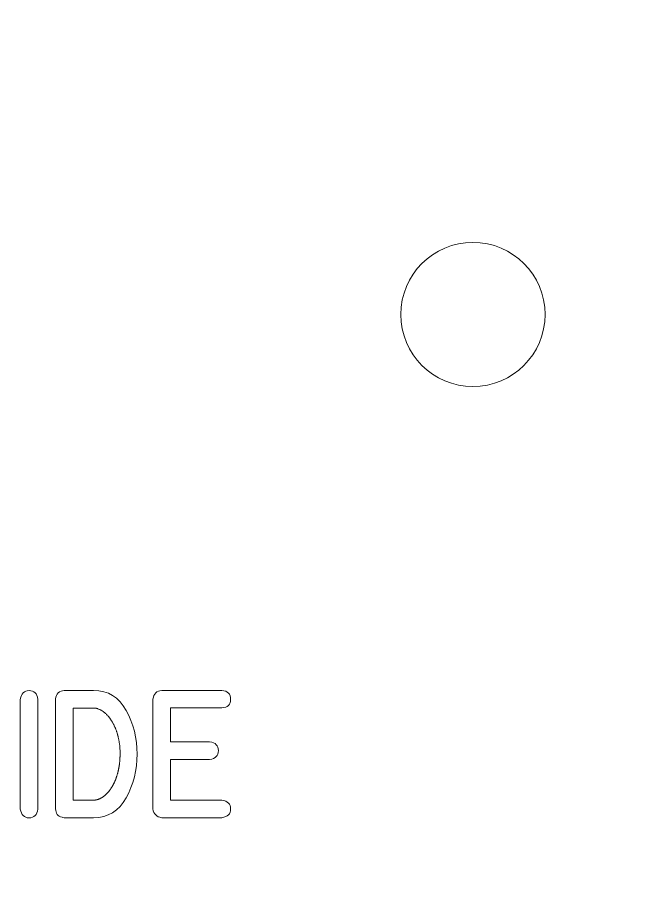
# Model space of a CAD drawing. Header units: millimetres. Extents: x -209 to 236, y -93 to 88.
# Drawn here: x -118.31 to -101.22, y 43.33 to 67.98 of the extents above; entities that cross this region are included whole.
import ezdxf

# ---------------------------------------------------------------- set-up
doc = ezdxf.new("R2010")
doc.units = ezdxf.units.MM
doc.header["$MEASUREMENT"] = 0
doc.layers.add('LED', color=7, linetype='Continuous')

msp = doc.modelspace()

# ---------------------------------------------------------------- linework, layer by layer
at = {"layer": 'LED', "color": 250, "lineweight": 9}
msp.add_ellipse((-105.6878, 59.7476), major_axis=(0, 2), ratio=1, dxfattribs=at)
msp.add_open_spline([(-64.1878, 86.0226), (-64.188, 86.4206), (-64.3464, 86.8023), (-64.628, 87.0836), (-64.628, 87.0836), (-64.9097, 87.3649), (-65.2897, 87.5228), (-65.6878, 87.5226), (-65.6878, 87.5226), (-65.6878, 87.5226), (-207.1378, 87.5226), (-207.1378, 87.5226), (-207.1378, 87.5226), (-207.5358, 87.5223), (-207.9175, 87.3639), (-208.1988, 87.0823), (-208.1988, 87.0823), (-208.4801, 86.8006), (-208.638, 86.4206), (-208.6378, 86.0226), (-208.6378, 86.0226), (-208.6378, 86.0226), (-208.6378, 81.5351), (-208.6378, 81.5351), (-208.6378, 81.5351), (-208.6375, 81.137), (-208.4791, 80.7553), (-208.1975, 80.474), (-208.1975, 80.474), (-207.9158, 80.1927), (-207.5358, 80.0348), (-207.1378, 80.0351), (-207.1378, 80.0351), (-207.1378, 80.0351), (-204.6753, 80.0351), (-204.6753, 80.0351), (-204.6753, 80.0351), (-202.5317, 80.0351), (-200.5509, 78.8915), (-199.4791, 77.0351), (-199.4791, 77.0351), (-198.4073, 75.1787), (-198.4073, 72.8915), (-199.4791, 71.0351), (-199.4791, 71.0351), (-200.5509, 69.1787), (-202.5317, 68.0351), (-204.6753, 68.0351), (-204.6753, 68.0351), (-204.6753, 68.0351), (-207.1378, 68.0351), (-207.1378, 68.0351), (-207.1378, 68.0351), (-207.5358, 68.0348), (-207.9175, 67.8764), (-208.1988, 67.5948), (-208.1988, 67.5948), (-208.4801, 67.3131), (-208.638, 66.9331), (-208.6378, 66.5351), (-208.6378, 66.5351), (-208.6378, 66.5351), (-208.6378, 24.3851), (-208.6378, 24.3851), (-208.6378, 24.3851), (-208.6375, 23.987), (-208.4791, 23.6053), (-208.1975, 23.324), (-208.1975, 23.324), (-207.9158, 23.0427), (-207.5358, 22.8848), (-207.1378, 22.8851), (-207.1378, 22.8851), (-207.1378, 22.8851), (-204.6753, 22.8851), (-204.6753, 22.8851), (-204.6753, 22.8851), (-202.5317, 22.8851), (-200.5509, 21.7415), (-199.4791, 19.8851), (-199.4791, 19.8851), (-198.4073, 18.0287), (-198.4073, 15.7415), (-199.4791, 13.8851), (-199.4791, 13.8851), (-200.5509, 12.0287), (-202.5317, 10.8851), (-204.6753, 10.8851), (-204.6753, 10.8851), (-204.6753, 10.8851), (-207.1378, 10.8851), (-207.1378, 10.8851), (-207.1378, 10.8851), (-207.5358, 10.8848), (-207.9175, 10.7264), (-208.1988, 10.4448), (-208.1988, 10.4448), (-208.4801, 10.1631), (-208.638, 9.7831), (-208.6378, 9.3851), (-208.6378, 9.3851), (-208.6378, 9.3851), (-208.6378, -70.8649), (-208.6378, -70.8649), (-208.6378, -70.8649), (-208.6375, -71.263), (-208.4791, -71.6447), (-208.1975, -71.926), (-208.1975, -71.926), (-207.9158, -72.2073), (-207.5358, -72.3652), (-207.1378, -72.3649), (-207.1378, -72.3649), (-207.1378, -72.3649), (-204.6753, -72.3649), (-204.6753, -72.3649), (-204.6753, -72.3649), (-202.5317, -72.3649), (-200.5509, -73.5085), (-199.4791, -75.3649), (-199.4791, -75.3649), (-198.4073, -77.2213), (-198.4073, -79.5085), (-199.4791, -81.3649), (-199.4791, -81.3649), (-200.5509, -83.2213), (-202.5317, -84.3649), (-204.6753, -84.3649), (-204.6753, -84.3649), (-204.6753, -84.3649), (-207.1378, -84.3649), (-207.1378, -84.3649), (-207.1378, -84.3649), (-207.5358, -84.3652), (-207.9175, -84.5236), (-208.1988, -84.8052), (-208.1988, -84.8052), (-208.4801, -85.0869), (-208.638, -85.4669), (-208.6378, -85.8649), (-208.6378, -85.8649), (-208.6378, -85.8649), (-208.6378, -90.3524), (-208.6378, -90.3524), (-208.6378, -90.3524), (-208.6375, -90.7505), (-208.4791, -91.1322), (-208.1975, -91.4135), (-208.1975, -91.4135), (-207.9158, -91.6948), (-207.5358, -91.8527), (-207.1378, -91.8524), (-207.1378, -91.8524), (-207.1378, -91.8524), (-65.6878, -91.8524), (-65.6878, -91.8524), (-65.6878, -91.8524), (-65.2897, -91.8522), (-64.908, -91.6938), (-64.6267, -91.4121), (-64.6267, -91.4121), (-64.3454, -91.1305), (-64.1875, -90.7505), (-64.1878, -90.3524), (-64.1878, -90.3524), (-64.1878, -90.3524), (-64.1878, -85.8649), (-64.1878, -85.8649), (-64.1878, -85.8649), (-64.188, -85.4669), (-64.3464, -85.0852), (-64.628, -84.8039), (-64.628, -84.8039), (-64.9097, -84.5226), (-65.2897, -84.3647), (-65.6878, -84.3649), (-65.6878, -84.3649), (-65.6878, -84.3649), (-68.1503, -84.3649), (-68.1503, -84.3649), (-68.1503, -84.3649), (-69.7406, -84.3659), (-71.2661, -83.7352), (-72.3913, -82.6114), (-72.3913, -82.6114), (-73.5165, -81.4876), (-74.1493, -79.9552), (-74.1503, -78.3649), (-74.1503, -78.3649), (-74.1503, -78.3649), (-74.1503, 16.8851), (-74.1503, 16.8851), (-74.1503, 16.8851), (-74.1513, 18.4754), (-73.5205, 20.0009), (-72.3967, 21.1261), (-72.3967, 21.1261), (-71.2729, 22.2514), (-69.7406, 22.8841), (-68.1503, 22.8851), (-68.1503, 22.8851), (-68.1503, 22.8851), (-65.6878, 22.8851), (-65.6878, 22.8851), (-65.6878, 22.8851), (-65.2897, 22.8853), (-64.908, 23.0437), (-64.6267, 23.3254), (-64.6267, 23.3254), (-64.3454, 23.607), (-64.1875, 23.987), (-64.1878, 24.3851), (-64.1878, 24.3851), (-64.1878, 24.3851), (-64.1878, 66.5351), (-64.1878, 66.5351), (-64.1878, 66.5351), (-64.188, 66.9331), (-64.3464, 67.3148), (-64.628, 67.5961), (-64.628, 67.5961), (-64.9097, 67.8774), (-65.2897, 68.0353), (-65.6878, 68.0351), (-65.6878, 68.0351), (-65.6878, 68.0351), (-68.1503, 68.0351), (-68.1503, 68.0351), (-68.1503, 68.0351), (-70.2939, 68.0351), (-72.2746, 69.1787), (-73.3464, 71.0351), (-73.3464, 71.0351), (-74.4182, 72.8915), (-74.4182, 75.1787), (-73.3464, 77.0351), (-73.3464, 77.0351), (-72.2746, 78.8915), (-70.2939, 80.0351), (-68.1503, 80.0351), (-68.1503, 80.0351), (-68.1503, 80.0351), (-65.6878, 80.0351), (-65.6878, 80.0351), (-65.6878, 80.0351), (-65.2897, 80.0353), (-64.908, 80.1937), (-64.6267, 80.4754), (-64.6267, 80.4754), (-64.3454, 80.757), (-64.1875, 81.137), (-64.1878, 81.5351), (-64.1878, 81.5351), (-64.1878, 81.5351), (-64.1878, 86.0226), (-64.1878, 86.0226)], degree=3, knots=[0, 0, 0, 0, 0.0153846, 0.0153846, 0.0153846, 0.0153846, 0.0307692, 0.0307692, 0.0307692, 0.0307692, 0.0461538, 0.0461538, 0.0461538, 0.0461538, 0.0615385, 0.0615385, 0.0615385, 0.0615385, 0.0769231, 0.0769231, 0.0769231, 0.0769231, 0.0923077, 0.0923077, 0.0923077, 0.0923077, 0.1076923, 0.1076923, 0.1076923, 0.1076923, 0.1230769, 0.1230769, 0.1230769, 0.1230769, 0.1384615, 0.1384615, 0.1384615, 0.1384615, 0.1538462, 0.1538462, 0.1538462, 0.1538462, 0.1692308, 0.1692308, 0.1692308, 0.1692308, 0.1846154, 0.1846154, 0.1846154, 0.1846154, 0.2, 0.2, 0.2, 0.2, 0.2153846, 0.2153846, 0.2153846, 0.2153846, 0.2307692, 0.2307692, 0.2307692, 0.2307692, 0.2461538, 0.2461538, 0.2461538, 0.2461538, 0.2615385, 0.2615385, 0.2615385, 0.2615385, 0.2769231, 0.2769231, 0.2769231, 0.2769231, 0.2923077, 0.2923077, 0.2923077, 0.2923077, 0.3076923, 0.3076923, 0.3076923, 0.3076923, 0.3230769, 0.3230769, 0.3230769, 0.3230769, 0.3384615, 0.3384615, 0.3384615, 0.3384615, 0.3538462, 0.3538462, 0.3538462, 0.3538462, 0.3692308, 0.3692308, 0.3692308, 0.3692308, 0.3846154, 0.3846154, 0.3846154, 0.3846154, 0.4, 0.4, 0.4, 0.4, 0.4153846, 0.4153846, 0.4153846, 0.4153846, 0.4307692, 0.4307692, 0.4307692, 0.4307692, 0.4461538, 0.4461538, 0.4461538, 0.4461538, 0.4615385, 0.4615385, 0.4615385, 0.4615385, 0.4769231, 0.4769231, 0.4769231, 0.4769231, 0.4923077, 0.4923077, 0.4923077, 0.4923077, 0.5076923, 0.5076923, 0.5076923, 0.5076923, 0.5230769, 0.5230769, 0.5230769, 0.5230769, 0.5384615, 0.5384615, 0.5384615, 0.5384615, 0.5538462, 0.5538462, 0.5538462, 0.5538462, 0.5692308, 0.5692308, 0.5692308, 0.5692308, 0.5846154, 0.5846154, 0.5846154, 0.5846154, 0.6, 0.6, 0.6, 0.6, 0.6153846, 0.6153846, 0.6153846, 0.6153846, 0.6307692, 0.6307692, 0.6307692, 0.6307692, 0.6461538, 0.6461538, 0.6461538, 0.6461538, 0.6615385, 0.6615385, 0.6615385, 0.6615385, 0.6769231, 0.6769231, 0.6769231, 0.6769231, 0.6923077, 0.6923077, 0.6923077, 0.6923077, 0.7076923, 0.7076923, 0.7076923, 0.7076923, 0.7230769, 0.7230769, 0.7230769, 0.7230769, 0.7384615, 0.7384615, 0.7384615, 0.7384615, 0.7538462, 0.7538462, 0.7538462, 0.7538462, 0.7692308, 0.7692308, 0.7692308, 0.7692308, 0.7846154, 0.7846154, 0.7846154, 0.7846154, 0.8, 0.8, 0.8, 0.8, 0.8153846, 0.8153846, 0.8153846, 0.8153846, 0.8307692, 0.8307692, 0.8307692, 0.8307692, 0.8461538, 0.8461538, 0.8461538, 0.8461538, 0.8615385, 0.8615385, 0.8615385, 0.8615385, 0.8769231, 0.8769231, 0.8769231, 0.8769231, 0.8923077, 0.8923077, 0.8923077, 0.8923077, 0.9076923, 0.9076923, 0.9076923, 0.9076923, 0.9230769, 0.9230769, 0.9230769, 0.9230769, 0.9384615, 0.9384615, 0.9384615, 0.9384615, 0.9538462, 0.9538462, 0.9538462, 0.9538462, 0.9692308, 0.9692308, 0.9692308, 0.9692308, 1, 1, 1, 1], dxfattribs=at)
at = {"layer": 'LED', "color": 240, "lineweight": 9}
for points, knots in [([(-117.749, 46.0232), (-117.7743, 45.8615), (-117.856, 45.781), (-117.9942, 45.7816), (-117.9942, 45.7816), (-118.133, 45.7822), (-118.2141, 45.8627), (-118.2382, 46.0232), (-118.2382, 46.0232), (-118.2382, 46.0232), (-118.2382, 49.0688), (-118.2382, 49.0688), (-118.2382, 49.0688), (-118.2141, 49.2305), (-118.133, 49.3122), (-117.9942, 49.3128), (-117.9942, 49.3128), (-117.856, 49.3134), (-117.7743, 49.2317), (-117.749, 49.0688), (-117.749, 49.0688), (-117.749, 49.0688), (-117.749, 46.0232), (-117.749, 46.0232)], [0, 0, 0, 0, 0.1428571, 0.1428571, 0.1428571, 0.1428571, 0.2857143, 0.2857143, 0.2857143, 0.2857143, 0.4285714, 0.4285714, 0.4285714, 0.4285714, 0.5714286, 0.5714286, 0.5714286, 0.5714286, 0.7142857, 0.7142857, 0.7142857, 0.7142857, 1, 1, 1, 1]), ([(-117.0188, 49.3134), (-117.0188, 49.3134), (-116.2075, 49.3134), (-116.2075, 49.3134), (-116.2075, 49.3134), (-115.8041, 49.3134), (-115.5025, 49.13), (-115.3014, 48.7625), (-115.3014, 48.7625), (-115.1004, 48.395), (-114.9998, 47.9905), (-114.9998, 47.5495), (-114.9998, 47.5495), (-114.9998, 47.1086), (-115.1009, 46.7047), (-115.302, 46.3372), (-115.302, 46.3372), (-115.5037, 45.9697), (-115.8053, 45.7857), (-116.2075, 45.7857), (-116.2075, 45.7857), (-116.2075, 45.7857), (-117.0188, 45.7857), (-117.0188, 45.7857), (-117.0188, 45.7857), (-117.0188, 45.7857), (-117.0153, 45.7857), (-117.0153, 45.7857), (-117.0153, 45.7857), (-117.0153, 45.7857), (-117.0188, 45.7857), (-117.0188, 45.7857), (-117.0188, 45.7857), (-117.0565, 45.7916), (-117.077, 45.7951), (-117.0806, 45.7963), (-117.0806, 45.7963), (-117.1999, 45.8245), (-117.2593, 45.9027), (-117.2581, 46.0303), (-117.2581, 46.0303), (-117.2581, 46.0303), (-117.2599, 46.0303), (-117.2599, 46.0303), (-117.2599, 46.0303), (-117.2599, 46.0303), (-117.2581, 49.0723), (-117.2581, 49.0723), (-117.2581, 49.0723), (-117.2593, 49.0759), (-117.2599, 49.0806), (-117.2599, 49.0859), (-117.2599, 49.0859), (-117.2564, 49.1494), (-117.2317, 49.2029), (-117.1852, 49.247), (-117.1852, 49.247), (-117.1382, 49.2911), (-117.0823, 49.3134), (-117.0171, 49.3134), (-117.0171, 49.3134), (-117.0171, 49.3134), (-117.0188, 49.3134), (-117.0188, 49.3134)], [0, 0, 0, 0, 0.0588235, 0.0588235, 0.0588235, 0.0588235, 0.1176471, 0.1176471, 0.1176471, 0.1176471, 0.1764706, 0.1764706, 0.1764706, 0.1764706, 0.2352941, 0.2352941, 0.2352941, 0.2352941, 0.2941176, 0.2941176, 0.2941176, 0.2941176, 0.3529412, 0.3529412, 0.3529412, 0.3529412, 0.4117647, 0.4117647, 0.4117647, 0.4117647, 0.4705882, 0.4705882, 0.4705882, 0.4705882, 0.5294118, 0.5294118, 0.5294118, 0.5294118, 0.5882353, 0.5882353, 0.5882353, 0.5882353, 0.6470588, 0.6470588, 0.6470588, 0.6470588, 0.7058824, 0.7058824, 0.7058824, 0.7058824, 0.7647059, 0.7647059, 0.7647059, 0.7647059, 0.8235294, 0.8235294, 0.8235294, 0.8235294, 0.8823529, 0.8823529, 0.8823529, 0.8823529, 1, 1, 1, 1]), ([(-112.6486, 48.833), (-112.6486, 48.833), (-114.0767, 48.833), (-114.0767, 48.833), (-114.0767, 48.833), (-114.0767, 48.833), (-114.0767, 47.8906), (-114.0767, 47.8906), (-114.0767, 47.8906), (-114.0767, 47.8906), (-112.9878, 47.8906), (-112.9878, 47.8906), (-112.9878, 47.8906), (-112.825, 47.8665), (-112.7438, 47.7847), (-112.7444, 47.6454), (-112.7444, 47.6454), (-112.745, 47.5055), (-112.8261, 47.4243), (-112.9878, 47.4014), (-112.9878, 47.4014), (-112.9878, 47.4014), (-114.0767, 47.4014), (-114.0767, 47.4014), (-114.0767, 47.4014), (-114.0767, 47.4014), (-114.0767, 46.2696), (-114.0767, 46.2696), (-114.0767, 46.2696), (-114.0767, 46.2696), (-112.6486, 46.2696), (-112.6486, 46.2696), (-112.6486, 46.2696), (-112.4869, 46.2455), (-112.4058, 46.1649), (-112.4058, 46.0268), (-112.4058, 46.0268), (-112.4058, 45.8892), (-112.4869, 45.8086), (-112.6486, 45.7857), (-112.6486, 45.7857), (-112.6486, 45.7857), (-114.316, 45.7857), (-114.316, 45.7857), (-114.316, 45.7857), (-114.4595, 45.8039), (-114.5412, 45.8857), (-114.5606, 46.0303), (-114.5606, 46.0303), (-114.5606, 46.0303), (-114.5606, 49.0723), (-114.5606, 49.0723), (-114.5606, 49.0723), (-114.5388, 49.224), (-114.4571, 49.304), (-114.316, 49.3134), (-114.316, 49.3134), (-114.316, 49.3134), (-112.6486, 49.3134), (-112.6486, 49.3134), (-112.6486, 49.3134), (-112.4869, 49.3011), (-112.4058, 49.2199), (-112.4064, 49.0712), (-112.4064, 49.0712), (-112.4069, 48.9224), (-112.4881, 48.843), (-112.6486, 48.833)], [0, 0, 0, 0, 0.0555556, 0.0555556, 0.0555556, 0.0555556, 0.1111111, 0.1111111, 0.1111111, 0.1111111, 0.1666667, 0.1666667, 0.1666667, 0.1666667, 0.2222222, 0.2222222, 0.2222222, 0.2222222, 0.2777778, 0.2777778, 0.2777778, 0.2777778, 0.3333333, 0.3333333, 0.3333333, 0.3333333, 0.3888889, 0.3888889, 0.3888889, 0.3888889, 0.4444444, 0.4444444, 0.4444444, 0.4444444, 0.5, 0.5, 0.5, 0.5, 0.5555556, 0.5555556, 0.5555556, 0.5555556, 0.6111111, 0.6111111, 0.6111111, 0.6111111, 0.6666667, 0.6666667, 0.6666667, 0.6666667, 0.7222222, 0.7222222, 0.7222222, 0.7222222, 0.7777778, 0.7777778, 0.7777778, 0.7777778, 0.8333333, 0.8333333, 0.8333333, 0.8333333, 0.8888889, 0.8888889, 0.8888889, 0.8888889, 1, 1, 1, 1]), ([(-116.2075, 46.2713), (-116.2051, 46.2713), (-116.2028, 46.2713), (-116.2004, 46.2713), (-116.2004, 46.2713), (-116.1981, 46.2713), (-116.1951, 46.2713), (-116.1922, 46.2713), (-116.1922, 46.2713), (-116.1898, 46.2713), (-116.1875, 46.2719), (-116.1857, 46.2725), (-116.1857, 46.2725), (-116.184, 46.2731), (-116.1816, 46.2731), (-116.1781, 46.2731), (-116.1781, 46.2731), (-116.1757, 46.2731), (-116.1734, 46.2737), (-116.1704, 46.2743), (-116.1704, 46.2743), (-116.1675, 46.2749), (-116.1645, 46.2749), (-116.161, 46.2749), (-116.161, 46.2749), (-116.1587, 46.2749), (-116.1563, 46.2755), (-116.154, 46.2755), (-116.154, 46.2755), (-116.1516, 46.2761), (-116.1487, 46.2766), (-116.1451, 46.2766), (-116.1451, 46.2766), (-116.1434, 46.2766), (-116.141, 46.2766), (-116.1387, 46.2772), (-116.1387, 46.2772), (-116.1363, 46.2778), (-116.1334, 46.2784), (-116.1299, 46.2784), (-116.1299, 46.2784), (-116.1252, 46.2808), (-116.1205, 46.2819), (-116.1163, 46.2819), (-116.1163, 46.2819), (-116.114, 46.2819), (-116.1116, 46.2825), (-116.1093, 46.2843), (-116.1093, 46.2843), (-116.1069, 46.286), (-116.104, 46.2878), (-116.1005, 46.2884), (-116.1005, 46.2884), (-116.0981, 46.2884), (-116.0958, 46.289), (-116.0928, 46.2896), (-116.0928, 46.2896), (-116.0899, 46.2902), (-116.0869, 46.2907), (-116.0834, 46.2919), (-116.0834, 46.2919), (-116.0811, 46.2919), (-116.0787, 46.2925), (-116.0764, 46.2937), (-116.0764, 46.2937), (-116.074, 46.2949), (-116.0717, 46.296), (-116.0681, 46.2972), (-116.0681, 46.2972), (-116.0611, 46.2996), (-116.0558, 46.3019), (-116.0523, 46.3043), (-116.0523, 46.3043), (-116.0317, 46.3113), (-116.0258, 46.3131), (-116.0352, 46.3113), (-116.0352, 46.3113), (-116.0328, 46.3113), (-116.0305, 46.3119), (-116.0281, 46.3137), (-116.0281, 46.3137), (-116.0258, 46.3154), (-116.0229, 46.3166), (-116.0199, 46.3178), (-116.0199, 46.3178), (-116.0093, 46.3249), (-116.0046, 46.3278), (-116.0058, 46.3266), (-116.0058, 46.3266), (-115.9946, 46.3325), (-115.9888, 46.3354), (-115.9888, 46.3354), (-115.9888, 46.3354), (-115.9864, 46.3366), (-115.984, 46.3378), (-115.9817, 46.3395), (-115.9817, 46.3395), (-115.9793, 46.3413), (-115.9764, 46.3431), (-115.9729, 46.3454), (-115.9729, 46.3454), (-115.9629, 46.3525), (-115.9576, 46.356), (-115.9576, 46.356), (-115.9576, 46.356), (-115.9552, 46.3572), (-115.9529, 46.3584), (-115.9499, 46.3601), (-115.9499, 46.3601), (-115.947, 46.3619), (-115.9441, 46.3637), (-115.9405, 46.366), (-115.9405, 46.366), (-115.9382, 46.3672), (-115.9358, 46.3689), (-115.9335, 46.3713), (-115.9335, 46.3713), (-115.9311, 46.3736), (-115.9282, 46.376), (-115.9247, 46.3784), (-115.9247, 46.3784), (-115.9229, 46.3795), (-115.9205, 46.3807), (-115.9182, 46.3825), (-115.9182, 46.3825), (-115.9158, 46.3842), (-115.9129, 46.3866), (-115.9094, 46.3883), (-115.9094, 46.3883), (-115.907, 46.3907), (-115.9011, 46.3954), (-115.8923, 46.4025), (-115.8923, 46.4025), (-115.8829, 46.4119), (-115.8782, 46.416), (-115.8782, 46.416), (-115.8782, 46.416), (-115.8759, 46.4183), (-115.8741, 46.4207), (-115.8718, 46.423), (-115.8718, 46.423), (-115.8694, 46.4254), (-115.8665, 46.4283), (-115.8629, 46.4319), (-115.8629, 46.4319), (-115.8606, 46.4342), (-115.8582, 46.436), (-115.8559, 46.4383), (-115.8559, 46.4383), (-115.8535, 46.4407), (-115.8512, 46.4436), (-115.8476, 46.4471), (-115.8476, 46.4471), (-115.8441, 46.4495), (-115.8388, 46.4542), (-115.8318, 46.4607), (-115.8318, 46.4607), (-115.8294, 46.463), (-115.8271, 46.4654), (-115.8253, 46.4677), (-115.8253, 46.4677), (-115.823, 46.4701), (-115.82, 46.473), (-115.8165, 46.4765), (-115.8165, 46.4765), (-115.8141, 46.4789), (-115.8118, 46.4812), (-115.8094, 46.4842), (-115.8094, 46.4842), (-115.8071, 46.4871), (-115.8041, 46.4901), (-115.8012, 46.4936), (-115.8012, 46.4936), (-115.7871, 46.5118), (-115.7824, 46.5177), (-115.7871, 46.5106), (-115.7871, 46.5106), (-115.7789, 46.5189), (-115.7742, 46.5253), (-115.7718, 46.53), (-115.7718, 46.53), (-115.7612, 46.5436), (-115.7565, 46.55), (-115.7577, 46.5489), (-115.7577, 46.5489), (-115.7553, 46.5524), (-115.753, 46.5553), (-115.7512, 46.5583), (-115.7512, 46.5583), (-115.7489, 46.5612), (-115.7459, 46.5641), (-115.7424, 46.5677), (-115.7424, 46.5677), (-115.74, 46.5712), (-115.7383, 46.5747), (-115.7365, 46.5783), (-115.7365, 46.5783), (-115.7348, 46.5818), (-115.7318, 46.5847), (-115.7289, 46.5883), (-115.7289, 46.5883), (-115.7277, 46.5918), (-115.7254, 46.5953), (-115.7224, 46.5994), (-115.7224, 46.5994), (-115.7195, 46.6035), (-115.7171, 46.6071), (-115.7148, 46.6106), (-115.7148, 46.6106), (-115.7077, 46.62), (-115.7036, 46.6271), (-115.7012, 46.6318), (-115.7012, 46.6318), (-115.6989, 46.6347), (-115.6965, 46.6388), (-115.6948, 46.6429), (-115.6948, 46.6429), (-115.693, 46.6465), (-115.6907, 46.6506), (-115.6871, 46.6541), (-115.6871, 46.6541), (-115.6848, 46.657), (-115.683, 46.6612), (-115.6813, 46.6653), (-115.6813, 46.6653), (-115.6795, 46.6688), (-115.6771, 46.6729), (-115.6736, 46.6764), (-115.6736, 46.6764), (-115.6713, 46.6817), (-115.6677, 46.6894), (-115.663, 46.6988), (-115.663, 46.6988), (-115.6607, 46.7023), (-115.6589, 46.7058), (-115.6571, 46.7105), (-115.6571, 46.7105), (-115.6554, 46.7152), (-115.653, 46.72), (-115.6495, 46.7247), (-115.6495, 46.7247), (-115.6472, 46.7282), (-115.6448, 46.7317), (-115.643, 46.7358), (-115.643, 46.7358), (-115.6419, 46.7399), (-115.6389, 46.7441), (-115.6354, 46.7488), (-115.6354, 46.7488), (-115.6342, 46.7523), (-115.633, 46.7558), (-115.6313, 46.7605), (-115.6313, 46.7605), (-115.6295, 46.7652), (-115.6278, 46.7699), (-115.6254, 46.7746), (-115.6254, 46.7746), (-115.6219, 46.7799), (-115.6178, 46.7887), (-115.6131, 46.8005), (-115.6131, 46.8005), (-115.6019, 46.8287), (-115.5978, 46.8381), (-115.6013, 46.8275), (-115.6013, 46.8275), (-115.6001, 46.8311), (-115.5984, 46.8358), (-115.5966, 46.8405), (-115.5966, 46.8405), (-115.5948, 46.8458), (-115.5931, 46.8511), (-115.5907, 46.8552), (-115.5907, 46.8552), (-115.5895, 46.8599), (-115.5884, 46.8646), (-115.5866, 46.8693), (-115.5866, 46.8693), (-115.5848, 46.874), (-115.5825, 46.8787), (-115.5807, 46.8846), (-115.5807, 46.8846), (-115.5772, 46.8952), (-115.5742, 46.904), (-115.5719, 46.9122), (-115.5719, 46.9122), (-115.5707, 46.9169), (-115.5695, 46.9216), (-115.5678, 46.9263), (-115.5678, 46.9263), (-115.566, 46.9304), (-115.5637, 46.9357), (-115.5613, 46.9416), (-115.5613, 46.9416), (-115.566, 46.9299), (-115.5631, 46.9398), (-115.5531, 46.971), (-115.5531, 46.971), (-115.5507, 46.9763), (-115.5472, 46.9863), (-115.5425, 46.9998), (-115.5425, 46.9998), (-115.5425, 47.0045), (-115.5419, 47.0098), (-115.5401, 47.0145), (-115.5401, 47.0145), (-115.5384, 47.0198), (-115.5366, 47.0251), (-115.5354, 47.031), (-115.5354, 47.031), (-115.5343, 47.0357), (-115.5331, 47.0404), (-115.5319, 47.0457), (-115.5319, 47.0457), (-115.5313, 47.051), (-115.5296, 47.0563), (-115.5272, 47.0621), (-115.5272, 47.0621), (-115.5272, 47.0657), (-115.526, 47.0698), (-115.5243, 47.0751), (-115.5243, 47.0751), (-115.5225, 47.0804), (-115.5213, 47.0857), (-115.5202, 47.0915), (-115.5202, 47.0915), (-115.519, 47.0992), (-115.5172, 47.1104), (-115.5149, 47.1239), (-115.5149, 47.1239), (-115.5149, 47.1286), (-115.5143, 47.1333), (-115.5125, 47.1386), (-115.5125, 47.1386), (-115.5107, 47.1439), (-115.509, 47.1492), (-115.5084, 47.155), (-115.5084, 47.155), (-115.5084, 47.1597), (-115.5078, 47.1644), (-115.5066, 47.1697), (-115.5066, 47.1697), (-115.5055, 47.175), (-115.5043, 47.1803), (-115.5031, 47.1862), (-115.5031, 47.1862), (-115.5019, 47.1944), (-115.5002, 47.205), (-115.4978, 47.2191), (-115.4978, 47.2191), (-115.4978, 47.2232), (-115.4966, 47.2285), (-115.4949, 47.2344), (-115.4949, 47.2344), (-115.4937, 47.2403), (-115.4919, 47.2456), (-115.4908, 47.2515), (-115.4908, 47.2515), (-115.4908, 47.2597), (-115.4896, 47.2703), (-115.4872, 47.2844), (-115.4872, 47.2844), (-115.4872, 47.2891), (-115.4872, 47.2938), (-115.4866, 47.2991), (-115.4866, 47.2991), (-115.4861, 47.3044), (-115.4849, 47.3103), (-115.4837, 47.3167), (-115.4837, 47.3167), (-115.4819, 47.3308), (-115.4808, 47.3414), (-115.4808, 47.3496), (-115.4808, 47.3496), (-115.4796, 47.3579), (-115.479, 47.3685), (-115.479, 47.3826), (-115.479, 47.3826), (-115.4778, 47.3908), (-115.4772, 47.402), (-115.4772, 47.4167), (-115.4772, 47.4167), (-115.4761, 47.4249), (-115.4755, 47.4361), (-115.4755, 47.4496), (-115.4755, 47.4496), (-115.4755, 47.4555), (-115.4749, 47.4608), (-115.4743, 47.4661), (-115.4743, 47.4661), (-115.4737, 47.4714), (-115.4731, 47.4772), (-115.4719, 47.4843), (-115.4719, 47.4843), (-115.4719, 47.489), (-115.4714, 47.4937), (-115.4708, 47.499), (-115.4708, 47.499), (-115.4708, 47.5037), (-115.4702, 47.5102), (-115.4702, 47.5166), (-115.4702, 47.5166), (-115.4702, 47.5213), (-115.4702, 47.5266), (-115.4702, 47.5325), (-115.4702, 47.5325), (-115.4702, 47.5378), (-115.4702, 47.5437), (-115.4702, 47.5495), (-115.4702, 47.5495), (-115.4702, 47.5554), (-115.4702, 47.5607), (-115.4702, 47.566), (-115.4702, 47.566), (-115.4702, 47.5713), (-115.4702, 47.5766), (-115.4702, 47.5825), (-115.4702, 47.5825), (-115.4702, 47.5878), (-115.4708, 47.5936), (-115.4708, 47.5983), (-115.4708, 47.5983), (-115.4714, 47.6036), (-115.4719, 47.6101), (-115.4719, 47.6166), (-115.4719, 47.6166), (-115.4719, 47.6213), (-115.4719, 47.6266), (-115.4719, 47.6325), (-115.4719, 47.6325), (-115.4719, 47.6377), (-115.4719, 47.6436), (-115.4719, 47.6495), (-115.4719, 47.6495), (-115.4719, 47.6566), (-115.4731, 47.6677), (-115.4755, 47.6842), (-115.4755, 47.6842), (-115.4755, 47.6977), (-115.4761, 47.7083), (-115.4772, 47.7148), (-115.4772, 47.7148), (-115.4772, 47.723), (-115.4784, 47.7348), (-115.4808, 47.7512), (-115.4808, 47.7512), (-115.4808, 47.7647), (-115.4814, 47.7753), (-115.4825, 47.7824), (-115.4825, 47.7824), (-115.4825, 47.79), (-115.4831, 47.8012), (-115.4855, 47.8147), (-115.4855, 47.8147), (-115.4866, 47.8194), (-115.4878, 47.8247), (-115.4884, 47.8306), (-115.4884, 47.8306), (-115.489, 47.8359), (-115.489, 47.8418), (-115.489, 47.8476), (-115.489, 47.8476), (-115.4913, 47.8612), (-115.4937, 47.8723), (-115.4961, 47.8806), (-115.4961, 47.8806), (-115.4972, 47.8847), (-115.4984, 47.89), (-115.4996, 47.8947), (-115.4996, 47.8947), (-115.5008, 47.9), (-115.5013, 47.9053), (-115.5013, 47.9111), (-115.5013, 47.9111), (-115.5025, 47.9194), (-115.5043, 47.93), (-115.5066, 47.9441), (-115.5066, 47.9441), (-115.5078, 47.9523), (-115.509, 47.9629), (-115.5113, 47.977), (-115.5113, 47.977), (-115.516, 47.9905), (-115.519, 48.0011), (-115.5202, 48.0076), (-115.5202, 48.0076), (-115.5225, 48.0217), (-115.5243, 48.0311), (-115.5254, 48.037), (-115.5254, 48.037), (-115.5278, 48.0417), (-115.5296, 48.0464), (-115.5307, 48.0517), (-115.5307, 48.0517), (-115.5319, 48.057), (-115.5325, 48.0622), (-115.5337, 48.0681), (-115.5337, 48.0681), (-115.5349, 48.0728), (-115.5366, 48.0775), (-115.539, 48.0828), (-115.539, 48.0828), (-115.5413, 48.0881), (-115.5425, 48.0934), (-115.5425, 48.0993), (-115.5425, 48.0993), (-115.5531, 48.1299), (-115.556, 48.1399), (-115.5513, 48.1281), (-115.5513, 48.1281), (-115.5537, 48.1363), (-115.556, 48.1463), (-115.5595, 48.1575), (-115.5595, 48.1575), (-115.5619, 48.161), (-115.5643, 48.1651), (-115.566, 48.1704), (-115.566, 48.1704), (-115.5678, 48.1757), (-115.569, 48.1804), (-115.5701, 48.1851), (-115.5701, 48.1851), (-115.5713, 48.1887), (-115.5748, 48.1986), (-115.5807, 48.2145), (-115.5807, 48.2145), (-115.5848, 48.2257), (-115.5884, 48.2351), (-115.5907, 48.2422), (-115.5907, 48.2422), (-115.5931, 48.2457), (-115.5948, 48.2498), (-115.5966, 48.2551), (-115.5966, 48.2551), (-115.5984, 48.2604), (-115.6001, 48.2651), (-115.6013, 48.2698), (-115.6013, 48.2698), (-115.6036, 48.2727), (-115.606, 48.2768), (-115.6078, 48.2815), (-115.6078, 48.2815), (-115.6101, 48.2863), (-115.6119, 48.291), (-115.6131, 48.2957), (-115.6131, 48.2957), (-115.6178, 48.3068), (-115.6219, 48.3156), (-115.6254, 48.3215), (-115.6254, 48.3215), (-115.6301, 48.3327), (-115.633, 48.3409), (-115.6354, 48.3456), (-115.6354, 48.3456), (-115.6401, 48.3568), (-115.6442, 48.3656), (-115.6477, 48.3709), (-115.6477, 48.3709), (-115.6501, 48.3744), (-115.6524, 48.3786), (-115.6542, 48.3827), (-115.6542, 48.3827), (-115.6566, 48.3862), (-115.6583, 48.3903), (-115.6595, 48.3938), (-115.6595, 48.3938), (-115.6666, 48.405), (-115.6713, 48.4132), (-115.6736, 48.418), (-115.6736, 48.418), (-115.6836, 48.4338), (-115.6883, 48.4415), (-115.6871, 48.4403), (-115.6871, 48.4403), (-115.6907, 48.4438), (-115.693, 48.4473), (-115.6948, 48.4515), (-115.6948, 48.4515), (-115.6965, 48.4556), (-115.6989, 48.4591), (-115.7012, 48.4626), (-115.7012, 48.4626), (-115.7036, 48.4673), (-115.7077, 48.4738), (-115.7148, 48.4832), (-115.7148, 48.4832), (-115.7171, 48.4867), (-115.7195, 48.4903), (-115.7218, 48.4932), (-115.7218, 48.4932), (-115.7242, 48.4967), (-115.7259, 48.5003), (-115.7271, 48.5038), (-115.7271, 48.5038), (-115.7324, 48.5144), (-115.7424, 48.5273), (-115.7559, 48.5432), (-115.7559, 48.5432), (-115.7583, 48.5455), (-115.7677, 48.5585), (-115.7836, 48.5814), (-115.7836, 48.5814), (-115.7977, 48.5973), (-115.8077, 48.609), (-115.8147, 48.6161), (-115.8147, 48.6161), (-115.8218, 48.6237), (-115.8318, 48.6349), (-115.8459, 48.6484), (-115.8459, 48.6484), (-115.8547, 48.659), (-115.8647, 48.6684), (-115.8753, 48.6778), (-115.8753, 48.6778), (-115.8829, 48.6837), (-115.8941, 48.6919), (-115.9076, 48.7037), (-115.9076, 48.7037), (-115.9194, 48.7131), (-115.93, 48.7213), (-115.9405, 48.7296), (-115.9405, 48.7296), (-115.967, 48.7466), (-115.9776, 48.7543), (-115.9729, 48.7519), (-115.9729, 48.7519), (-115.9964, 48.7654), (-116.0064, 48.7719), (-116.004, 48.7707), (-116.004, 48.7707), (-116.004, 48.7707), (-116.0146, 48.776), (-116.0352, 48.7866), (-116.0352, 48.7866), (-116.0399, 48.7884), (-116.0505, 48.7925), (-116.0681, 48.7984), (-116.0681, 48.7984), (-116.0828, 48.8042), (-116.094, 48.8084), (-116.1005, 48.8107), (-116.1005, 48.8107), (-116.1063, 48.8113), (-116.1116, 48.8131), (-116.1163, 48.8148), (-116.1163, 48.8148), (-116.1205, 48.8166), (-116.1252, 48.8183), (-116.1299, 48.8207), (-116.1299, 48.8207), (-116.1504, 48.8242), (-116.161, 48.826), (-116.161, 48.826), (-116.161, 48.826), (-116.1681, 48.8272), (-116.1781, 48.8278), (-116.1922, 48.8278), (-116.1922, 48.8278), (-116.1951, 48.8278), (-116.1981, 48.8278), (-116.2004, 48.8278), (-116.2004, 48.8278), (-116.2028, 48.8278), (-116.2051, 48.8278), (-116.2075, 48.8278), (-116.2075, 48.8278), (-116.2075, 48.8278), (-116.776, 48.8278), (-116.776, 48.8278), (-116.776, 48.8278), (-116.776, 48.8278), (-116.776, 46.2713), (-116.776, 46.2713), (-116.776, 46.2713), (-116.776, 46.2713), (-116.776, 46.2713), (-116.776, 46.2713), (-116.776, 46.2713), (-116.776, 46.2713), (-116.2075, 46.2713), (-116.2075, 46.2713)], [0, 0, 0, 0, 0.005848, 0.005848, 0.005848, 0.005848, 0.0116959, 0.0116959, 0.0116959, 0.0116959, 0.0175439, 0.0175439, 0.0175439, 0.0175439, 0.0233918, 0.0233918, 0.0233918, 0.0233918, 0.0292398, 0.0292398, 0.0292398, 0.0292398, 0.0350877, 0.0350877, 0.0350877, 0.0350877, 0.0409357, 0.0409357, 0.0409357, 0.0409357, 0.0467836, 0.0467836, 0.0467836, 0.0467836, 0.0526316, 0.0526316, 0.0526316, 0.0526316, 0.0584795, 0.0584795, 0.0584795, 0.0584795, 0.0643275, 0.0643275, 0.0643275, 0.0643275, 0.0701754, 0.0701754, 0.0701754, 0.0701754, 0.0760234, 0.0760234, 0.0760234, 0.0760234, 0.0818713, 0.0818713, 0.0818713, 0.0818713, 0.0877193, 0.0877193, 0.0877193, 0.0877193, 0.0935673, 0.0935673, 0.0935673, 0.0935673, 0.0994152, 0.0994152, 0.0994152, 0.0994152, 0.1052632, 0.1052632, 0.1052632, 0.1052632, 0.1111111, 0.1111111, 0.1111111, 0.1111111, 0.1169591, 0.1169591, 0.1169591, 0.1169591, 0.122807, 0.122807, 0.122807, 0.122807, 0.128655, 0.128655, 0.128655, 0.128655, 0.1345029, 0.1345029, 0.1345029, 0.1345029, 0.1403509, 0.1403509, 0.1403509, 0.1403509, 0.1461988, 0.1461988, 0.1461988, 0.1461988, 0.1520468, 0.1520468, 0.1520468, 0.1520468, 0.1578947, 0.1578947, 0.1578947, 0.1578947, 0.1637427, 0.1637427, 0.1637427, 0.1637427, 0.1695906, 0.1695906, 0.1695906, 0.1695906, 0.1754386, 0.1754386, 0.1754386, 0.1754386, 0.1812865, 0.1812865, 0.1812865, 0.1812865, 0.1871345, 0.1871345, 0.1871345, 0.1871345, 0.1929825, 0.1929825, 0.1929825, 0.1929825, 0.1988304, 0.1988304, 0.1988304, 0.1988304, 0.2046784, 0.2046784, 0.2046784, 0.2046784, 0.2105263, 0.2105263, 0.2105263, 0.2105263, 0.2163743, 0.2163743, 0.2163743, 0.2163743, 0.2222222, 0.2222222, 0.2222222, 0.2222222, 0.2280702, 0.2280702, 0.2280702, 0.2280702, 0.2339181, 0.2339181, 0.2339181, 0.2339181, 0.2397661, 0.2397661, 0.2397661, 0.2397661, 0.245614, 0.245614, 0.245614, 0.245614, 0.251462, 0.251462, 0.251462, 0.251462, 0.2573099, 0.2573099, 0.2573099, 0.2573099, 0.2631579, 0.2631579, 0.2631579, 0.2631579, 0.2690058, 0.2690058, 0.2690058, 0.2690058, 0.2748538, 0.2748538, 0.2748538, 0.2748538, 0.2807018, 0.2807018, 0.2807018, 0.2807018, 0.2865497, 0.2865497, 0.2865497, 0.2865497, 0.2923977, 0.2923977, 0.2923977, 0.2923977, 0.2982456, 0.2982456, 0.2982456, 0.2982456, 0.3040936, 0.3040936, 0.3040936, 0.3040936, 0.3099415, 0.3099415, 0.3099415, 0.3099415, 0.3157895, 0.3157895, 0.3157895, 0.3157895, 0.3216374, 0.3216374, 0.3216374, 0.3216374, 0.3274854, 0.3274854, 0.3274854, 0.3274854, 0.3333333, 0.3333333, 0.3333333, 0.3333333, 0.3391813, 0.3391813, 0.3391813, 0.3391813, 0.3450292, 0.3450292, 0.3450292, 0.3450292, 0.3508772, 0.3508772, 0.3508772, 0.3508772, 0.3567251, 0.3567251, 0.3567251, 0.3567251, 0.3625731, 0.3625731, 0.3625731, 0.3625731, 0.3684211, 0.3684211, 0.3684211, 0.3684211, 0.374269, 0.374269, 0.374269, 0.374269, 0.380117, 0.380117, 0.380117, 0.380117, 0.3859649, 0.3859649, 0.3859649, 0.3859649, 0.3918129, 0.3918129, 0.3918129, 0.3918129, 0.3976608, 0.3976608, 0.3976608, 0.3976608, 0.4035088, 0.4035088, 0.4035088, 0.4035088, 0.4093567, 0.4093567, 0.4093567, 0.4093567, 0.4152047, 0.4152047, 0.4152047, 0.4152047, 0.4210526, 0.4210526, 0.4210526, 0.4210526, 0.4269006, 0.4269006, 0.4269006, 0.4269006, 0.4327485, 0.4327485, 0.4327485, 0.4327485, 0.4385965, 0.4385965, 0.4385965, 0.4385965, 0.4444444, 0.4444444, 0.4444444, 0.4444444, 0.4502924, 0.4502924, 0.4502924, 0.4502924, 0.4561404, 0.4561404, 0.4561404, 0.4561404, 0.4619883, 0.4619883, 0.4619883, 0.4619883, 0.4678363, 0.4678363, 0.4678363, 0.4678363, 0.4736842, 0.4736842, 0.4736842, 0.4736842, 0.4795322, 0.4795322, 0.4795322, 0.4795322, 0.4853801, 0.4853801, 0.4853801, 0.4853801, 0.4912281, 0.4912281, 0.4912281, 0.4912281, 0.497076, 0.497076, 0.497076, 0.497076, 0.502924, 0.502924, 0.502924, 0.502924, 0.5087719, 0.5087719, 0.5087719, 0.5087719, 0.5146199, 0.5146199, 0.5146199, 0.5146199, 0.5204678, 0.5204678, 0.5204678, 0.5204678, 0.5263158, 0.5263158, 0.5263158, 0.5263158, 0.5321637, 0.5321637, 0.5321637, 0.5321637, 0.5380117, 0.5380117, 0.5380117, 0.5380117, 0.5438596, 0.5438596, 0.5438596, 0.5438596, 0.5497076, 0.5497076, 0.5497076, 0.5497076, 0.5555556, 0.5555556, 0.5555556, 0.5555556, 0.5614035, 0.5614035, 0.5614035, 0.5614035, 0.5672515, 0.5672515, 0.5672515, 0.5672515, 0.5730994, 0.5730994, 0.5730994, 0.5730994, 0.5789474, 0.5789474, 0.5789474, 0.5789474, 0.5847953, 0.5847953, 0.5847953, 0.5847953, 0.5906433, 0.5906433, 0.5906433, 0.5906433, 0.5964912, 0.5964912, 0.5964912, 0.5964912, 0.6023392, 0.6023392, 0.6023392, 0.6023392, 0.6081871, 0.6081871, 0.6081871, 0.6081871, 0.6140351, 0.6140351, 0.6140351, 0.6140351, 0.619883, 0.619883, 0.619883, 0.619883, 0.625731, 0.625731, 0.625731, 0.625731, 0.6315789, 0.6315789, 0.6315789, 0.6315789, 0.6374269, 0.6374269, 0.6374269, 0.6374269, 0.6432749, 0.6432749, 0.6432749, 0.6432749, 0.6491228, 0.6491228, 0.6491228, 0.6491228, 0.6549708, 0.6549708, 0.6549708, 0.6549708, 0.6608187, 0.6608187, 0.6608187, 0.6608187, 0.6666667, 0.6666667, 0.6666667, 0.6666667, 0.6725146, 0.6725146, 0.6725146, 0.6725146, 0.6783626, 0.6783626, 0.6783626, 0.6783626, 0.6842105, 0.6842105, 0.6842105, 0.6842105, 0.6900585, 0.6900585, 0.6900585, 0.6900585, 0.6959064, 0.6959064, 0.6959064, 0.6959064, 0.7017544, 0.7017544, 0.7017544, 0.7017544, 0.7076023, 0.7076023, 0.7076023, 0.7076023, 0.7134503, 0.7134503, 0.7134503, 0.7134503, 0.7192982, 0.7192982, 0.7192982, 0.7192982, 0.7251462, 0.7251462, 0.7251462, 0.7251462, 0.7309942, 0.7309942, 0.7309942, 0.7309942, 0.7368421, 0.7368421, 0.7368421, 0.7368421, 0.7426901, 0.7426901, 0.7426901, 0.7426901, 0.748538, 0.748538, 0.748538, 0.748538, 0.754386, 0.754386, 0.754386, 0.754386, 0.7602339, 0.7602339, 0.7602339, 0.7602339, 0.7660819, 0.7660819, 0.7660819, 0.7660819, 0.7719298, 0.7719298, 0.7719298, 0.7719298, 0.7777778, 0.7777778, 0.7777778, 0.7777778, 0.7836257, 0.7836257, 0.7836257, 0.7836257, 0.7894737, 0.7894737, 0.7894737, 0.7894737, 0.7953216, 0.7953216, 0.7953216, 0.7953216, 0.8011696, 0.8011696, 0.8011696, 0.8011696, 0.8070175, 0.8070175, 0.8070175, 0.8070175, 0.8128655, 0.8128655, 0.8128655, 0.8128655, 0.8187135, 0.8187135, 0.8187135, 0.8187135, 0.8245614, 0.8245614, 0.8245614, 0.8245614, 0.8304094, 0.8304094, 0.8304094, 0.8304094, 0.8362573, 0.8362573, 0.8362573, 0.8362573, 0.8421053, 0.8421053, 0.8421053, 0.8421053, 0.8479532, 0.8479532, 0.8479532, 0.8479532, 0.8538012, 0.8538012, 0.8538012, 0.8538012, 0.8596491, 0.8596491, 0.8596491, 0.8596491, 0.8654971, 0.8654971, 0.8654971, 0.8654971, 0.871345, 0.871345, 0.871345, 0.871345, 0.877193, 0.877193, 0.877193, 0.877193, 0.8830409, 0.8830409, 0.8830409, 0.8830409, 0.8888889, 0.8888889, 0.8888889, 0.8888889, 0.8947368, 0.8947368, 0.8947368, 0.8947368, 0.9005848, 0.9005848, 0.9005848, 0.9005848, 0.9064327, 0.9064327, 0.9064327, 0.9064327, 0.9122807, 0.9122807, 0.9122807, 0.9122807, 0.9181287, 0.9181287, 0.9181287, 0.9181287, 0.9239766, 0.9239766, 0.9239766, 0.9239766, 0.9298246, 0.9298246, 0.9298246, 0.9298246, 0.9356725, 0.9356725, 0.9356725, 0.9356725, 0.9415205, 0.9415205, 0.9415205, 0.9415205, 0.9473684, 0.9473684, 0.9473684, 0.9473684, 0.9532164, 0.9532164, 0.9532164, 0.9532164, 0.9590643, 0.9590643, 0.9590643, 0.9590643, 0.9649123, 0.9649123, 0.9649123, 0.9649123, 0.9707602, 0.9707602, 0.9707602, 0.9707602, 0.9766082, 0.9766082, 0.9766082, 0.9766082, 0.9824561, 0.9824561, 0.9824561, 0.9824561, 0.9883041, 0.9883041, 0.9883041, 0.9883041, 1, 1, 1, 1])]:
    msp.add_open_spline(points, degree=3, knots=knots, dxfattribs=at)

doc.saveas('drawing.dxf')
